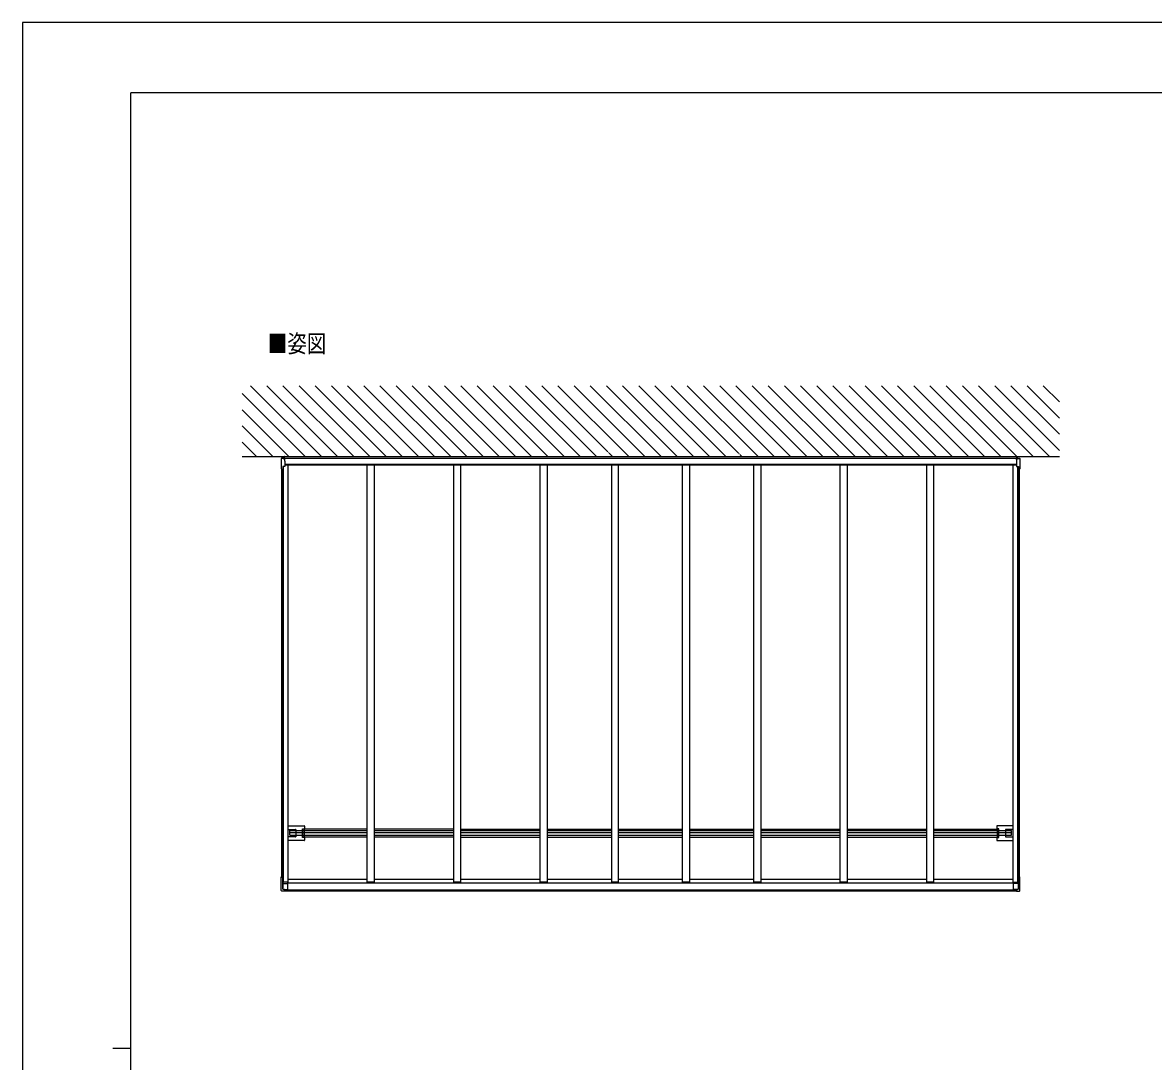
# Model space of a CAD drawing. Units: millimetres, scale not verified. Extents: x -10512 to 10512, y -7425 to 7425.
# Drawn here: x -10512 to -2666, y 222 to 7425 of the extents above; entities that cross this region are included whole.
import ezdxf
from ezdxf.enums import TextEntityAlignment as Align

# ---------------------------------------------------------------- set-up
doc = ezdxf.new("R2010")
doc.units = ezdxf.units.MM
doc.header["$LTSCALE"] = 40
for name, color, linetype in [('0-2_USER1', 3, 'Continuous'), ('0-3_YKK_11', 7, 'Continuous'), ('0-5_YKK_13', 4, 'Continuous'), ('0-6_YKK_A1', 4, 'Continuous'), ('0-8_YKK_ZWAK', 7, 'Continuous')]:
    doc.layers.add(name, color=color, linetype=linetype)
doc.styles.add('ＭＳ ゴシック', font='')
doc.styles.get('ＭＳ ゴシック').set_extended_font_data('MS Gothic')

msp = doc.modelspace()

# ---------------------------------------------------------------- linework, layer by layer
at = {"layer": '0-3_YKK_11'}
for p, q in [((-8697.45, 4410.01), (-8700.03, 4411.3)), ((-8697.45, 4407.59), (-8700.03, 4406.3)), ((-8697.7, 4414.7), (-8697.45, 4414.7)), ((-8697.7, 4402.9), (-8697.7, 4414.7)), ((-3612.2, 4414.7), (-3612.45, 4414.7)), ((-3612.45, 4410.01), (-3609.87, 4411.3)), ((-3612.45, 4407.59), (-3609.87, 4406.3)), ((-3612.2, 4402.9), (-3612.2, 4414.7))]:
    msp.add_line(p, q, dxfattribs=at)
for points in [[(-8697.45, 4414.7), (-8697.45, 4402.9), (-8697.7, 4402.9)], [(-3612.45, 4414.7), (-3612.45, 4402.9), (-3612.2, 4402.9)]]:
    msp.add_lwpolyline(points, dxfattribs=at)
for centre, start, end in [((-8692.75, 4408.8), 129.98313, 230.01687), ((-3617.15, 4408.8), 309.98313, 50.01687)]:
    msp.add_arc(centre, 7.7, start, end, dxfattribs=at)
at = {"layer": '0-5_YKK_13'}
for p, q in [((-8717.83, 4400.62), (-8717.83, 4331.59)), ((-8717.42, 4398.9), (-8717.42, 4330.26)), ((-8699.52, 4405.12), (-8712, 4404.44)), ((-8698.32, 4403.48), (-8711.65, 4402.8)), ((-8697.45, 4394.95), (-8697.45, 4415.37)), ((-8695.95, 4415.37), (-8697.45, 4415.37)), ((-8695.95, 4394.95), (-8697.45, 4394.95)), ((-8692.95, 4383.07), (-8692.95, 4403.85)), ((-3616.95, 4403.85), (-3616.95, 4346.66)), ((-3616.95, 4394.24), (-3616.95, 4394.95)), ((-3616.95, 4394.24), (-3616.95, 4392.6)), ((-3613.95, 4415.37), (-3612.45, 4415.37)), ((-3613.95, 4394.95), (-3612.45, 4394.95)), ((-3612.45, 4394.95), (-3612.45, 4415.37)), ((-3611.59, 4403.48), (-3598.25, 4402.8)), ((-3610.39, 4405.12), (-3597.9, 4404.44)), ((-3592.48, 4399.66), (-3592.48, 4330.26)), ((-3592.09, 4401.45), (-3592.07, 4331.59)), ((-8706.78, 4345.98), (-8706.78, 4335.8)), ((-8692.95, 4383.07), (-8692.95, 4381.43)), ((-8692.95, 4381.65), (-8692.95, 4381.43)), ((-8692.95, 4381.43), (-8692.95, 4346.66)), ((-3616.95, 4392.81), (-3616.95, 4392.6)), ((-3603.12, 4345.98), (-3603.12, 4335.8)), ((-8670.95, 1854.67), (-8558, 1854.67)), ((-8670.95, 1830.22), (-8618, 1830.22)), ((-8617, 1829.22), (-8617, 1779.22)), ((-8570.5, 1774.52), (-8570.5, 1833.93)), ((-8569.5, 1834.92), (-8558.58, 1834.92)), ((-8557.59, 1834.98), (-8558.62, 1833.95)), ((-8557, 1853.68), (-8557, 1833.56)), ((-3752.9, 1853.68), (-3752.9, 1833.56)), ((-3752.32, 1834.98), (-3751.28, 1833.95)), ((-3638.95, 1854.67), (-3751.9, 1854.67)), ((-3740.4, 1834.92), (-3751.32, 1834.92)), ((-3739.4, 1774.52), (-3739.4, 1833.93)), ((-3692.9, 1829.22), (-3692.9, 1779.22)), ((-3638.95, 1830.22), (-3691.9, 1830.22)), ((-8618, 1778.22), (-8670.95, 1778.22)), ((-8558, 1753.77), (-8670.95, 1753.77)), ((-8558.58, 1773.52), (-8569.5, 1773.52)), ((-8558.62, 1774.5), (-8557.59, 1773.47)), ((-8557, 1774.89), (-8557, 1754.77)), ((-3752.9, 1774.89), (-3752.9, 1754.77)), ((-3751.28, 1774.5), (-3752.32, 1773.47)), ((-3751.9, 1753.77), (-3638.95, 1753.77)), ((-3751.32, 1773.52), (-3740.4, 1773.52)), ((-3691.9, 1778.22), (-3638.95, 1778.22)), ((-8717.83, 1407.82), (-8717.83, 1500.6)), ((-8717.42, 1406.89), (-8717.42, 1499.27)), ((-8714.95, 1500.49), (-8716.77, 1500.51)), ((-8716.37, 1499.36), (-8714.95, 1499.38)), ((-8714.95, 1500.76), (-8716.01, 1500.63)), ((-8715.8, 1500.6), (-8714.95, 1500.59)), ((-8714.95, 1499.27), (-8715.52, 1499.27)), ((-8708.32, 1497.87), (-8706.93, 1497.87)), ((-8707.15, 1497.76), (-8706.93, 1497.87)), ((-8706.93, 1492.88), (-8706.93, 1497.87)), ((-8706.78, 1491.06), (-8706.78, 1415.16)), ((-3603.12, 1491.06), (-3603.12, 1415.16)), ((-3602.75, 1497.76), (-3602.97, 1497.87)), ((-3601.58, 1497.87), (-3602.97, 1497.87)), ((-3602.97, 1492.88), (-3602.97, 1497.87)), ((-3594.95, 1500.76), (-3593.89, 1500.63)), ((-3594.1, 1500.6), (-3594.95, 1500.59)), ((-3594.95, 1500.49), (-3593.13, 1500.51)), ((-3593.53, 1499.36), (-3594.95, 1499.38)), ((-3594.95, 1499.27), (-3594.38, 1499.27)), ((-3592.48, 1406.89), (-3592.48, 1499.27)), ((-3592.07, 1407.82), (-3592.07, 1500.6)), ((-8706.9, 1415.11), (-8707.15, 1415.01)), ((-8707.15, 1415.01), (-8692.95, 1414.21)), ((-8706.78, 1415.16), (-8706.9, 1415.11)), ((-8706.78, 1454.53), (-8671.95, 1454.56)), ((-8704.76, 1415.02), (-8695.95, 1414.56)), ((-8695.95, 1414.62), (-8695.95, 1414.56)), ((-8695.95, 1414.49), (-8695.95, 1414.56)), ((-8692.95, 1414.32), (-8695.95, 1414.49)), ((-8692.95, 1414.32), (-8692.95, 1414.21)), ((-8692.95, 1410.06), (-8692.95, 1414.21)), ((-8692.95, 1414.03), (-8671.95, 1413.84)), ((-8671.95, 1412.16), (-8671.95, 1464.39)), ((-3637.95, 1412.16), (-3637.95, 1464.39)), ((-3603.12, 1454.53), (-3637.95, 1454.56)), ((-3616.95, 1414.03), (-3637.95, 1413.84)), ((-3602.75, 1415.01), (-3616.95, 1414.21)), ((-3616.95, 1414.32), (-3613.95, 1414.49)), ((-3616.95, 1414.32), (-3616.95, 1414.21)), ((-3616.95, 1410.06), (-3616.95, 1414.21)), ((-3605.14, 1415.02), (-3613.95, 1414.56)), ((-3613.95, 1414.62), (-3613.95, 1414.56)), ((-3613.95, 1414.49), (-3613.95, 1414.56)), ((-3603.12, 1415.16), (-3603, 1415.11)), ((-3603, 1415.11), (-3602.75, 1415.01)), ((-8714.74, 1403.22), (-8714.75, 1403.22)), ((-8692.95, 1402.04), (-8711.65, 1403.02)), ((-8692.95, 1408.57), (-8692.95, 1410.06)), ((-8692.95, 1408.57), (-8692.95, 1402.08)), ((-8692.95, 1402.05), (-8692.95, 1402.08)), ((-3616.95, 1408.57), (-3616.95, 1410.06)), ((-3616.95, 1408.57), (-3616.95, 1402.08)), ((-3616.95, 1402.04), (-3598.25, 1403.02)), ((-3616.95, 1402.05), (-3616.95, 1402.08)), ((-3595.16, 1403.22), (-3595.15, 1403.22))]:
    msp.add_line(p, q, dxfattribs=at)
for points in [[(-8717.82, 4401.39), (-8717.82, 4401.09), (-8717.83, 4400.62)], [(-8717.42, 4399.66), (-8717.42, 4399.12), (-8717.42, 4398.9)], [(-8712, 4404.43), (-8713.58, 4404.33), (-8715.31, 4404.18), (-8715.32, 4404.18)], [(-3597.9, 4404.43), (-3596.32, 4404.33), (-3594.59, 4404.18), (-3594.58, 4404.18)], [(-3592.48, 4399.66), (-3592.48, 4399.12), (-3592.48, 4398.9)], [(-3592.08, 4401.39), (-3592.08, 4401.09), (-3592.08, 4400.62)], [(-8717.35, 4330.23), (-8717.41, 4330.25), (-8717.42, 4330.26)], [(-8692.95, 4346.66), (-8707.15, 4345.97), (-8707.15, 4328.75), (-8708.27, 4328.76)], [(-8706.93, 4333.84), (-8706.93, 4328.86), (-8707.15, 4328.75)], [(-3616.95, 4346.66), (-3602.75, 4345.97), (-3602.75, 4328.75), (-3601.63, 4328.76)], [(-3602.97, 4333.84), (-3602.97, 4328.86), (-3602.75, 4328.75)], [(-3592.55, 4330.23), (-3592.49, 4330.25), (-3592.48, 4330.26)], [(-8558.68, 1832.95), (-8558.68, 1776.72), (-8558.68, 1775.5)], [(-8558.55, 1831.72), (-8558.55, 1832.01), (-8557, 1833.56)], [(-3751.35, 1831.72), (-3751.35, 1832.01), (-3752.9, 1833.56)], [(-3751.22, 1832.95), (-3751.22, 1776.72), (-3751.22, 1775.5)], [(-8557, 1774.89), (-8558.55, 1776.44), (-8558.55, 1776.72)], [(-3752.9, 1774.89), (-3751.35, 1776.44), (-3751.35, 1776.72)], [(-8716.77, 1500.51), (-8717.07, 1500.52), (-8717.33, 1500.53), (-8717.55, 1500.54), (-8717.71, 1500.56), (-8717.8, 1500.58), (-8717.82, 1500.6), (-8717.77, 1500.62), (-8717.66, 1500.64)], [(-8717.66, 1500.64), (-8716.19, 1500.82), (-8714.95, 1500.97)], [(-8717.35, 1499.24), (-8717.41, 1499.26), (-8717.42, 1499.28), (-8717.36, 1499.3), (-8717.25, 1499.32), (-8717.09, 1499.33), (-8716.88, 1499.35), (-8716.64, 1499.36), (-8716.37, 1499.36)], [(-8716.01, 1500.63), (-8716.03, 1500.63), (-8716.05, 1500.63), (-8716.04, 1500.62), (-8716.02, 1500.62), (-8715.98, 1500.61), (-8715.93, 1500.61), (-8715.87, 1500.61), (-8715.8, 1500.6)], [(-8715.52, 1499.27), (-8715.58, 1499.27), (-8715.63, 1499.26), (-8715.68, 1499.26), (-8715.72, 1499.26), (-8715.75, 1499.25), (-8715.76, 1499.25), (-8715.76, 1499.24), (-8715.74, 1499.24)], [(-8707.15, 1415.01), (-8707.15, 1497.76), (-8708.27, 1497.77)], [(-3602.75, 1415.01), (-3602.75, 1497.76), (-3601.63, 1497.77)], [(-3592.25, 1500.64), (-3593.71, 1500.82), (-3594.95, 1500.97)], [(-3594.38, 1499.27), (-3594.32, 1499.27), (-3594.27, 1499.26), (-3594.22, 1499.26), (-3594.18, 1499.26), (-3594.15, 1499.25), (-3594.14, 1499.25), (-3594.14, 1499.24), (-3594.16, 1499.24)], [(-3593.89, 1500.63), (-3593.87, 1500.63), (-3593.86, 1500.63), (-3593.86, 1500.62), (-3593.88, 1500.62), (-3593.92, 1500.61), (-3593.97, 1500.61), (-3594.03, 1500.61), (-3594.1, 1500.6)], [(-3592.55, 1499.24), (-3592.49, 1499.26), (-3592.48, 1499.28), (-3592.54, 1499.3), (-3592.65, 1499.32), (-3592.81, 1499.33), (-3593.02, 1499.35), (-3593.26, 1499.36), (-3593.53, 1499.36)], [(-3593.13, 1500.51), (-3592.83, 1500.52), (-3592.57, 1500.53), (-3592.35, 1500.54), (-3592.19, 1500.56), (-3592.1, 1500.58), (-3592.08, 1500.6), (-3592.13, 1500.62), (-3592.25, 1500.64)], [(-8717.82, 1407.06), (-8717.83, 1407.59), (-8717.83, 1407.82)], [(-8717.42, 1406.13), (-8717.42, 1406.66), (-8717.42, 1406.89)], [(-8711.65, 1403.01), (-8713.34, 1403.1), (-8714.75, 1403.21)], [(-3598.25, 1403.01), (-3596.56, 1403.1), (-3595.15, 1403.21)], [(-3592.48, 1406.13), (-3592.48, 1406.66), (-3592.48, 1406.89)], [(-3592.08, 1407.06), (-3592.07, 1407.59), (-3592.07, 1407.82)]]:
    msp.add_lwpolyline(points, dxfattribs=at)
for centre, radius, start, end in [((-8715.08, 4401.44), 2.73, 95.02177, 181.25077), ((-8714.54, 4399.7), 2.87, 94.34735, 180.89355), ((-8709.33, 4347.5), 55.36, 92.39604, 95.62484), ((-3600.57, 4347.5), 55.36, 84.37516, 87.60396), ((-3595.36, 4399.7), 2.87, 359.10645, 85.65265), ((-3594.82, 4401.44), 2.73, 358.74923, 84.97823), ((-8717.47, 4332.54), 1.01, 249.16063, 272.29684), ((-8653, 4657.29), 333.33, 258.8691, 260.19652), ((-8708.44, 4340.3), 11.55, 263.44833, 270.84546), ((-3601.46, 4340.3), 11.55, 269.15454, 276.55167), ((-3656.9, 4657.29), 333.33, 279.80348, 281.1309), ((-3592.44, 4332.54), 1.01, 267.70316, 290.83937), ((-8618, 1829.22), 1, 0, 90), ((-3691.9, 1829.22), 1, 90, 180), ((-8618, 1779.22), 1, 270, 0), ((-3691.9, 1779.22), 1, 180, 270), ((-8653, 1826.3), 333.33, 258.8691, 260.19652), ((-8651.45, 1827.14), 334.14, 258.90733, 260.20202), ((-8708.44, 1509.31), 11.55, 263.44833, 270.84546), ((-3601.46, 1509.31), 11.55, 269.15454, 276.55167), ((-3658.45, 1827.14), 334.14, 279.79798, 281.09267), ((-3656.9, 1826.3), 333.33, 279.80348, 281.1309), ((-8715.3, 1406.95), 2.51, 177.51775, 215.83996), ((-8714.54, 1406.08), 2.86, 179.03107, 265.99674), ((-3595.36, 1406.08), 2.86, 274.00326, 0.96893), ((-3594.6, 1406.95), 2.51, 324.16004, 2.48225)]:
    msp.add_arc(centre, radius, start, end, dxfattribs=at)
for centre, major_axis, ratio, start_param, end_param in [((-8569.5, 1833.92), (-0.71, 0.71), 0.99628, 5.4996506, 7.06672), ((-8558.61, 1832.95), (0, 1), 0.061163, 0.0610865, 1.5707963), ((-8558.58, 1834.99), (-1, 0), 0.061163, 1.5707963, 3.0805061), ((-8558, 1853.67), (0.71, 0.71), 0.99628, 5.4996506, 7.06672), ((-3751.9, 1853.67), (-0.71, 0.71), 0.99628, 5.4996506, 7.06672), ((-3751.32, 1834.99), (1, 0), 0.061163, 3.2026792, 4.712389), ((-3751.29, 1832.95), (0, 1), 0.061163, 4.712389, 6.2220988), ((-3740.4, 1833.92), (0.71, 0.71), 0.99628, 5.4996506, 7.06672), ((-8569.5, 1774.53), (-0.71, -0.71), 0.99628, 5.4996506, 7.06672), ((-8558.61, 1775.5), (0, 1), 0.061163, 1.5707963, 3.0805061), ((-8558.58, 1773.46), (-1, 0), 0.061163, 3.2026792, 4.712389), ((-8558, 1754.78), (0.71, -0.71), 0.99628, 5.4996506, 7.06672), ((-3751.9, 1754.78), (-0.71, -0.71), 0.99628, 5.4996506, 7.06672), ((-3751.32, 1773.46), (1, 0), 0.061163, 1.5707963, 3.0805061), ((-3751.29, 1775.5), (0, 1), 0.061163, 3.2026792, 4.712389), ((-3740.4, 1774.53), (0.71, -0.71), 0.99628, 5.4996506, 7.06672), ((-16105.18, 1814.06), (-8222.56, 430.03), 0.003344, 2.6907723, 2.6932377), ((3795.28, 1814.06), (-8222.56, -430.03), 0.003344, 0.4483549, 0.4508203)]:
    msp.add_ellipse(centre, major_axis=major_axis, ratio=ratio, start_param=start_param, end_param=end_param, dxfattribs=at)
at = {"layer": '0-6_YKK_A1'}
for p, q in [((-8439.65, 4415.37), (-8931.12, 4906.85)), ((-8327.4, 4415.37), (-8818.87, 4906.85)), ((-8215.15, 4415.37), (-8706.62, 4906.85)), ((-8102.89, 4415.37), (-8594.36, 4906.85)), ((-7990.64, 4415.37), (-8482.11, 4906.85)), ((-7878.39, 4415.37), (-8369.86, 4906.85)), ((-7766.13, 4415.37), (-8257.6, 4906.85)), ((-7653.88, 4415.37), (-8145.35, 4906.85)), ((-7541.63, 4415.37), (-8033.1, 4906.85)), ((-7429.37, 4415.37), (-7920.85, 4906.85)), ((-7317.12, 4415.37), (-7808.59, 4906.85)), ((-7204.87, 4415.37), (-7696.34, 4906.85)), ((-7092.61, 4415.37), (-7584.09, 4906.85)), ((-6980.36, 4415.37), (-7471.83, 4906.85)), ((-6868.11, 4415.37), (-7359.58, 4906.85)), ((-6755.85, 4415.37), (-7247.33, 4906.85)), ((-6643.6, 4415.37), (-7135.07, 4906.85)), ((-6531.35, 4415.37), (-7022.82, 4906.85)), ((-6452.62, 4448.9), (-6910.57, 4906.85)), ((-6306.84, 4415.37), (-6798.31, 4906.85)), ((-6194.59, 4415.37), (-6686.06, 4906.85)), ((-6082.34, 4415.37), (-6573.81, 4906.85)), ((-5970.08, 4415.37), (-6461.55, 4906.85)), ((-5857.83, 4415.37), (-6349.3, 4906.85)), ((-5745.58, 4415.37), (-6237.05, 4906.85)), ((-5633.32, 4415.37), (-6124.79, 4906.85)), ((-5544.36, 4438.66), (-6012.54, 4906.85)), ((-5408.82, 4415.37), (-5900.29, 4906.85)), ((-5296.56, 4415.37), (-5788.03, 4906.85)), ((-5184.31, 4415.37), (-5675.78, 4906.85)), ((-5072.06, 4415.37), (-5563.53, 4906.85)), ((-4959.8, 4415.37), (-5451.27, 4906.85)), ((-4847.55, 4415.37), (-5339.02, 4906.85)), ((-4735.3, 4415.37), (-5226.77, 4906.85)), ((-4631.76, 4424.09), (-5114.52, 4906.85)), ((-4510.79, 4415.37), (-5002.26, 4906.85)), ((-4398.54, 4415.37), (-4890.01, 4906.85)), ((-4286.28, 4415.37), (-4777.76, 4906.85)), ((-4174.03, 4415.37), (-4665.5, 4906.85)), ((-4061.78, 4415.37), (-4553.25, 4906.85)), ((-3949.52, 4415.37), (-4441, 4906.85)), ((-3837.27, 4415.37), (-4328.74, 4906.85)), ((-3725.02, 4415.37), (-4216.49, 4906.85)), ((-3612.77, 4415.37), (-4104.24, 4906.85)), ((-3500.51, 4415.37), (-3991.98, 4906.85)), ((-3388.26, 4415.37), (-3879.73, 4906.85)), ((-3318.9, 4458.27), (-3767.48, 4906.85)), ((-3318.9, 4570.52), (-3655.22, 4906.85)), ((-3318.9, 4682.78), (-3542.97, 4906.85)), ((-3318.9, 4795.03), (-3430.72, 4906.85)), ((-8551.91, 4415.37), (-8989.54, 4853.01)), ((-8664.16, 4415.37), (-8989.54, 4740.76)), ((-8776.41, 4415.37), (-8989.54, 4628.51)), ((-8888.67, 4415.37), (-8989.54, 4516.25)), ((-8989.54, 4415.37), (-3318.9, 4415.37)), ((-8695.95, 4394.95), (-8695.95, 4415.37)), ((-8695.95, 4403.85), (-3613.95, 4403.85)), ((-6445.89, 4442.17), (-6446.7, 4442.98)), ((-6419.1, 4415.37), (-6443.71, 4439.99)), ((-5541.2, 4435.5), (-5542.57, 4436.87)), ((-5521.07, 4415.37), (-5535.44, 4429.74)), ((-4623.04, 4415.37), (-4626.7, 4419.03)), ((-3613.95, 4394.95), (-3613.95, 4415.37)), ((-8714.95, 1499.08), (-8714.95, 4329.77)), ((-8707.95, 1497.87), (-8707.95, 4328.76)), ((-8702.25, 1464.39), (-8702.25, 4346.2)), ((-8692.95, 4363.49), (-3616.95, 4363.49)), ((-8692.95, 4358.35), (-3616.95, 4358.35)), ((-8670.95, 1464.39), (-8670.95, 4358.35)), ((-8120.95, 1464.39), (-8120.95, 4358.35)), ((-8070.95, 1464.39), (-8070.95, 4358.35)), ((-7520.95, 1464.39), (-7520.95, 4358.35)), ((-7470.95, 1464.39), (-7470.95, 4358.35)), ((-6920.95, 1464.39), (-6920.95, 4358.35)), ((-6870.95, 1464.39), (-6870.95, 4358.35)), ((-6426.95, 4358.35), (-6426.95, 1464.39)), ((-6376.95, 1464.39), (-6376.95, 4358.35)), ((-5932.95, 1464.39), (-5932.95, 4358.35)), ((-5882.95, 1464.39), (-5882.95, 4358.35)), ((-5438.95, 1464.39), (-5438.95, 4358.35)), ((-5388.95, 1464.39), (-5388.95, 4358.35)), ((-4838.95, 1464.39), (-4838.95, 4358.35)), ((-4788.95, 1464.39), (-4788.95, 4358.35)), ((-4238.95, 1464.39), (-4238.95, 4358.35)), ((-4188.95, 1464.39), (-4188.95, 4358.35)), ((-3638.95, 1464.39), (-3638.95, 4358.35)), ((-3607.65, 1464.39), (-3607.65, 4346.2)), ((-3601.95, 1497.87), (-3601.95, 4328.76)), ((-3594.95, 1499.08), (-3594.95, 4329.77)), ((-8657.95, 1823.02), (-8120.95, 1823.02)), ((-8657.95, 1790.27), (-8657.95, 1823.02)), ((-8657.95, 1810.02), (-8120.95, 1810.02)), ((-8120.95, 1831.72), (-8567.45, 1831.72)), ((-8567.45, 1776.72), (-8567.45, 1831.72)), ((-7520.95, 1831.72), (-8070.95, 1831.72)), ((-8070.95, 1823.02), (-7520.95, 1823.02)), ((-8070.95, 1810.02), (-7520.95, 1810.02)), ((-7470.95, 1831.72), (-6920.95, 1831.72)), ((-7470.95, 1823.02), (-6920.95, 1823.02)), ((-7470.95, 1810.02), (-6920.95, 1810.02)), ((-6870.95, 1831.72), (-6426.95, 1831.72)), ((-6870.95, 1823.02), (-6426.95, 1823.02)), ((-6870.95, 1810.02), (-6426.95, 1810.02)), ((-6376.95, 1831.72), (-5932.95, 1831.72)), ((-6376.95, 1823.02), (-5932.95, 1823.02)), ((-6376.95, 1810.02), (-5932.95, 1810.02)), ((-5882.95, 1831.72), (-5438.95, 1831.72)), ((-5882.95, 1823.02), (-5438.95, 1823.02)), ((-5882.95, 1810.02), (-5438.95, 1810.02)), ((-5388.95, 1831.72), (-4838.95, 1831.72)), ((-5388.95, 1823.02), (-4838.95, 1823.02)), ((-5388.95, 1810.02), (-4838.95, 1810.02)), ((-4788.95, 1831.72), (-4238.95, 1831.72)), ((-4788.95, 1823.02), (-4238.95, 1823.02)), ((-4788.95, 1810.02), (-4238.95, 1810.02)), ((-4188.95, 1831.72), (-3742.45, 1831.72)), ((-4188.95, 1823.02), (-3651.95, 1823.02)), ((-4188.95, 1810.02), (-3651.95, 1810.02)), ((-3651.95, 1790.27), (-3651.95, 1823.02)), ((-8657.95, 1790.27), (-8120.95, 1790.27)), ((-8120.95, 1776.72), (-8567.45, 1776.72)), ((-8070.95, 1790.27), (-7520.95, 1790.27)), ((-7520.95, 1776.72), (-8070.95, 1776.72)), ((-7470.95, 1790.27), (-6920.95, 1790.27)), ((-7470.95, 1776.72), (-6920.95, 1776.72)), ((-6870.95, 1790.27), (-6426.95, 1790.27)), ((-6870.95, 1776.72), (-6426.95, 1776.72)), ((-6376.95, 1790.27), (-5932.95, 1790.27)), ((-6376.95, 1776.72), (-5932.95, 1776.72)), ((-5882.95, 1790.27), (-5438.95, 1790.27)), ((-5882.95, 1776.72), (-5438.95, 1776.72)), ((-5388.95, 1790.27), (-4838.95, 1790.27)), ((-5388.95, 1776.72), (-4838.95, 1776.72)), ((-4788.95, 1790.27), (-4238.95, 1790.27)), ((-4788.95, 1776.72), (-4238.95, 1776.72)), ((-4188.95, 1790.27), (-3651.95, 1790.27)), ((-8670.95, 1464.39), (-8706.78, 1464.39)), ((-8671.95, 1459.29), (-3637.95, 1459.29)), ((-8670.95, 1485.35), (-8120.95, 1485.35)), ((-8070.95, 1464.39), (-8120.95, 1464.39)), ((-8070.95, 1485.35), (-7520.95, 1485.35)), ((-7470.95, 1464.39), (-7520.95, 1464.39)), ((-7470.95, 1485.35), (-6920.95, 1485.35)), ((-6870.95, 1464.39), (-6920.95, 1464.39)), ((-6870.95, 1485.35), (-6426.95, 1485.35)), ((-6376.95, 1464.39), (-6426.95, 1464.39)), ((-6376.95, 1485.35), (-5932.95, 1485.35)), ((-5882.95, 1464.39), (-5932.95, 1464.39)), ((-5882.95, 1485.35), (-5438.95, 1485.35)), ((-5388.95, 1464.39), (-5438.95, 1464.39)), ((-5388.95, 1485.35), (-4838.95, 1485.35)), ((-4788.95, 1464.39), (-4838.95, 1464.39)), ((-4788.95, 1485.35), (-4238.95, 1485.35)), ((-4188.95, 1464.39), (-4238.95, 1464.39)), ((-4188.95, 1485.35), (-3638.95, 1485.35)), ((-3638.95, 1464.39), (-3603.12, 1464.39)), ((-8692.95, 1412.16), (-3616.95, 1412.16)), ((-8692.95, 1409.93), (-3616.95, 1409.93)), ((-8692.95, 1404.22), (-3616.95, 1404.22))]:
    msp.add_line(p, q, dxfattribs=at)
msp.add_lwpolyline([(-4188.95, 1776.72), (-3742.45, 1776.72), (-3742.45, 1831.72)], dxfattribs=at)
at = {"layer": '0-8_YKK_ZWAK'}
for p, q in [((9737.55, 6937.5), (-9762.45, 6937.5)), ((-9762.45, -6312.5), (-9762.45, 6937.5)), ((-9887.45, 312.5), (-9762.45, 312.5))]:
    msp.add_line(p, q, dxfattribs=at)
msp.add_lwpolyline([(-10512.5, -7425), (10512.5, -7425), (10512.5, 7425), (-10512.5, 7425)], close=True, dxfattribs=at)

# ---------------------------------------------------------------- texts
at = {"layer": '0-2_USER1', "style": 'ＭＳ ゴシック', "width": 0.8}
msp.add_text('■姿図', height=123.8, dxfattribs=at).set_placement((-8810.7, 5100.32), align=Align.BOTTOM_LEFT)

doc.saveas('drawing.dxf')
